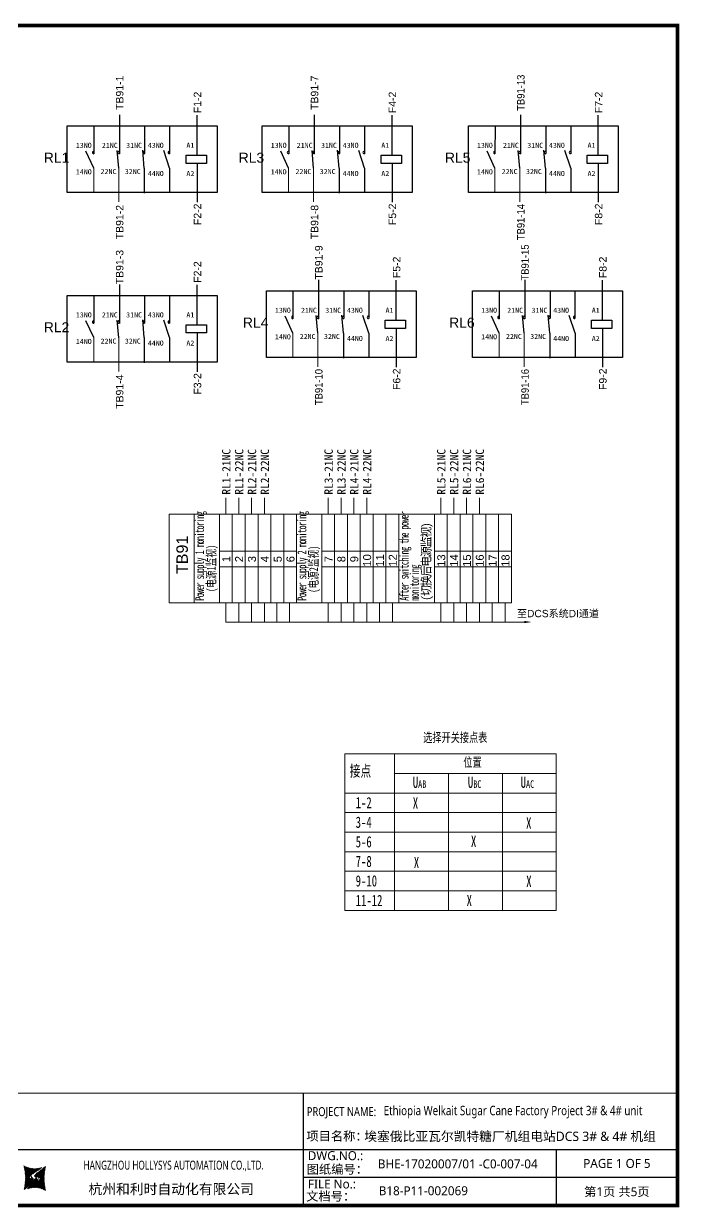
# Model space of a CAD drawing. Extents: x 81437 to 204847, y -54769 to -29444.
# Drawn here: x 98737 to 100488, y -41355 to -38194 of the extents above; entities that cross this region are included whole.
import ezdxf
from ezdxf.enums import TextEntityAlignment as Align
from ezdxf.lldxf.tags import DXFTag

# ---------------------------------------------------------------- set-up
doc = ezdxf.new("R2010")
doc.units = 0
doc.header["$LTSCALE"] = 100
doc.header["$MEASUREMENT"] = 0
for name, color, linetype in [('t', 1, 'Continuous'), ('标准图框及表格', 7, 'Continuous'), ('继电器', 7, 'Continuous')]:
    doc.layers.add(name, color=color, linetype=linetype)
doc.layers.add('细实线', color=7, linetype='Continuous', lineweight=20)
doc.styles.add('HZ', font='arial.ttf', dxfattribs={"width": 0.7})
doc.styles.get("Standard").update_dxf_attribs({"font": ''})
doc.styles.add('微软雅黑', font='')
doc.styles.get('Standard').set_extended_font_data('SimSun')
doc.styles.get('微软雅黑').set_extended_font_data('Microsoft YaHei')
tags = doc.linetypes.add('CENTER', pattern=[2, 1.25, -0.25, 0.25, -0.25]).pattern_tags.tags
tags[10:11] = [DXFTag(74, 4), DXFTag(75, 0), DXFTag(340, '0'), DXFTag(46, 1.0), DXFTag(50, 0.0), DXFTag(44, 0.0), DXFTag(45, 0.0)]
tags[8:9] = [DXFTag(74, 4), DXFTag(75, 0), DXFTag(340, '0'), DXFTag(46, 1.0), DXFTag(50, 0.0), DXFTag(44, 0.0), DXFTag(45, 0.0)]
tags[6:7] = [DXFTag(74, 4), DXFTag(75, 0), DXFTag(340, '0'), DXFTag(46, 1.0), DXFTag(50, 0.0), DXFTag(44, 0.0), DXFTag(45, 0.0)]
tags[4:5] = [DXFTag(74, 4), DXFTag(75, 0), DXFTag(340, '0'), DXFTag(46, 1.0), DXFTag(50, 0.0), DXFTag(44, 0.0), DXFTag(45, 0.0)]
tags = doc.linetypes.add('WASTE', pattern=[0.375, 0.25, -0.125]).pattern_tags.tags
tags[6:7] = [DXFTag(74, 4), DXFTag(75, 0), DXFTag(340, '0'), DXFTag(46, 1.0), DXFTag(50, 0.0), DXFTag(44, 0.0), DXFTag(45, 0.0)]
tags[4:5] = [DXFTag(74, 4), DXFTag(75, 0), DXFTag(340, '0'), DXFTag(46, 1.0), DXFTag(50, 0.0), DXFTag(44, 0.0), DXFTag(45, 0.0)]
pattern_1 = [(45, (-6.162819773475348, -58.86246267448996), (-0.736262898216564, 0.7362628982165641), [])]

# ---------------------------------------------------------------- blocks, each defined once
blk = doc.blocks.new('图框')
at = {"layer": '标准图框及表格'}
h = blk.add_hatch(dxfattribs=at)
h.set_pattern_fill('ANSI31', color=5, scale=8.329863809039892, style=0)
h.set_pattern_definition(pattern_1)
edge = h.paths.add_edge_path()
edge.add_arc((2393.094436262916, -3057.016314091056), 55.18534773488954, 238.1092081981581, 291.6531626184834)
edge.add_line((2413.457117633552, -3108.307481089123), (2382.362679957259, -3129.105284474292))
edge.add_arc((2232.744557938924, -3137.191253253037), 135.3602868968974, 346.3915348661821, 374.2500326978034)
edge.add_line((2364.304773850054, -3169.039594784347), (2391.343418124445, -3146.7148906974))
edge.add_line((2385.17637942767, -3139.143911424919), (2389.981166822123, -3139.761302572286))
edge.add_spline(control_points=[(2391.307199095063, -3146.750097628447), (2392.196661605914, -3145.885543305817), (2393.808172678844, -3144.319160410171), (2393.706362376579, -3140.114756849009), (2391.263680388605, -3139.875266105763), (2389.959101290711, -3139.747359722689)], knot_values=[0, 0, 0, 0, 6.844331067525468, 12.40042740766005, 18.76924275352248, 18.76924275352248, 18.76924275352248, 18.76924275352248], weights=[1, 1, 1, 1, 1, 1], degree=3, periodic=0)
edge.add_spline(control_points=[(2382.352543285211, -3129.127895979397), (2381.626555155563, -3129.73152025812), (2380.315378592357, -3130.821700626719), (2379.381276507607, -3132.24510027398), (2378.964379386169, -3132.880374753903)], knot_values=[0, 0, 0, 0, 5.253673658024614, 9.488438564008057, 9.488438564008057, 9.488438564008057, 9.488438564008057], weights=[1, 1, 1, 1, 1], degree=3, periodic=0)
edge.add_spline(control_points=[(2380.109845815059, -3131.144179531064), (2379.558651433159, -3131.767985770505), (2378.469607692277, -3133.249177120419), (2378.75000888206, -3136.59141356358), (2381.696031569307, -3138.758015293683), (2384.022624161043, -3139.007997601494), (2385.15175362843, -3139.129317677358)], knot_values=[10.66597461496156, 10.66597461496156, 10.66597461496156, 10.66597461496156, 18.97770399508879, 28.89455822145742, 41.119553648298, 52.64692538081317, 52.64692538081317, 52.64692538081317, 52.64692538081317], weights=[1, 1, 1, 1, 1, 1, 1], degree=3, periodic=0)
h = blk.add_hatch(dxfattribs=at)
h.set_pattern_fill('ANSI31', color=3, scale=8.329863809039892, style=0)
h.set_pattern_definition(pattern_1)
edge = h.paths.add_edge_path()
edge.add_line((2396.306912351669, -3134.638821765021), (2401.543221691929, -3135.303048767099))
edge.add_spline(control_points=[(2394.881673431148, -3127.632408877759), (2393.992210920092, -3128.496963200258), (2392.380699847337, -3130.063346096064), (2392.482510149457, -3134.26774965708), (2394.925192137576, -3134.507240400384), (2396.229771235499, -3134.635146783385)], knot_values=[0, 0, 0, 0, 6.844331067526932, 12.40042740766158, 18.76924275352342, 18.76924275352342, 18.76924275352342, 18.76924275352342], weights=[1, 1, 1, 1, 1, 1], degree=3, periodic=0)
edge.add_line((2421.884098676157, -3105.342911721815), (2394.845454401773, -3127.667615808762))
edge.add_spline(control_points=[(2406.462349776273, -3142.781070641064), (2406.85282482484, -3142.285248106444), (2407.700959278394, -3140.915136680455), (2407.438863643569, -3137.791092942495), (2404.4928409567, -3135.624491212552), (2402.166248364556, -3135.374508904741), (2401.037118897577, -3135.253188828716)], knot_values=[12.65408913243743, 12.65408913243743, 12.65408913243743, 12.65408913243743, 18.97770399508879, 28.89455822145742, 41.119553648298, 52.64692538081317, 52.64692538081317, 52.64692538081317, 52.64692538081317], weights=[1, 1, 1, 1, 1, 1, 1], degree=3, periodic=0)
edge.add_line((2405.463463917236, -3143.838156073773), (2406.618423075823, -3142.594514654259))
edge.add_line((2403.858524028219, -3145.261600863971), (2405.463463917236, -3143.838156073904))
edge.add_line((2372.73175489228, -3166.075025417009), (2403.826192568573, -3145.277222031841))
edge.add_arc((2393.094436262916, -3217.366192415033), 55.18534773488965, 58.10920819815809, 111.6531626184834)
edge.add_arc((2553.444314586908, -3137.191253253037), 135.360286896897, 166.3915348661823, 194.2500326978024)
at = {"color": 7}
for p, q in [((3109.47921527367, -2910.443887418679), (3109.47921527367, -3210.443887418679)), ((2209.47921527367, -3060.443887418679), (3109.47921527367, -3060.443887418679)), ((3109.47921527367, -3060.443887418679), (4109.47921527367, -3060.443887418679)), ((3785.62275226965, -3060.443887418679), (3785.62275226965, -3210.443887418679)), ((4109.47921527367, -3135.443887418679), (3109.47921527367, -3135.443887418679))]:
    blk.add_line(p, q, dxfattribs=at)
at = {"color": 7, "const_width": 3}
blk.add_lwpolyline([(4109.47921527367, -2910.443887418679), (-6.162819773475348, -2910.443887418679)], dxfattribs=at)
at = {"layer": 't', "color": 7, "const_width": 9.61519705431492}
blk.add_lwpolyline([(4109.47921527367, -3210.443887418679), (4109.47921527367, -58.86246267448996), (-6.162819773475348, -58.86246267448996), (-6.162819773475348, -3210.443887418679)], close=True, dxfattribs=at)
at = {"color": 7, "linetype": 'CENTER', "style": '微软雅黑'}
for s, height, p in [('项目名称：', 24, (3118.237888517288, -3036.94681899895)), ('图纸编号：', 24, (3119.058468482224, -3125.527001057468)), ('杭州和利时自动化有限公司', 27, (2536.38633266712, -3179.976961063531)), ('文档号：', 24, (3117.869572934458, -3197.591179766443))]:
    blk.add_text(s, height=height, dxfattribs=at).set_placement(p)
at = {"color": 7, "style": '微软雅黑', "flags": 8}
for tag, p, height in [('DWG.NAME:', (1375.473639447489, -2969.2419877869), 25), ('DWG.NO.:', (3122.023352488108, -3089.264933317976), 24), ('图纸编号', (3309.199899152482, -3111.267140832559), 24), ('FILENO.:', (3122.509725826509, -3164.966587124836), 24), ('文档号', (3311.563545755656, -3182.994948628203), 24)]:
    blk.add_attdef(tag, p, '', height=height, dxfattribs=at)
at = {"color": 7, "style": '微软雅黑', "width": 0.8, "flags": 8}
for tag, p, height in [('PROJECTNAME:', (3119.317365890063, -2971.670387076527), 24), ('PROJECT_NAME', (3324.743137664682, -2969.191656158461), 25)]:
    blk.add_attdef(tag, p, '', height=height, dxfattribs=at)
at = {"color": 7, "style": '微软雅黑', "flags": 8}
for tag, height, width, p in [('RENLIU', 24, 0.7, (692.0254873090671, -3009.243060483925)), ('SHUFENWANG', 24, 0.7, (879.6254712981536, -3009.243060483925)), ('FANGHOU', 24, 0.7, (1063.567935676903, -3009.243060483925)), ('DANDANLI', 24, 0.7, (1243.852880445316, -3009.243060483925)), ('#10STATIONONTROLCABINETCOVER', 30, 0.6, (1771.737284051596, -3076.044837234568)), ('HANGZHOUHOLLYSYSAUTOMATIONCO.,LTD.', 24, 0.7, (2763.919484516009, -3104.577265918681))]:
    blk.add_attdef(tag, text='', height=height, dxfattribs=dict(at, width=width)).set_placement(p, align=Align.MIDDLE)
for tag, p in [('图纸名称:', (1371.649552043295, -3024.785799731683)), ('项目名称', (3272.897224152879, -3045.626842364768))]:
    blk.add_attdef(tag, text='', height=25, dxfattribs=at).set_placement(p, align=Align.BOTTOM_LEFT)
at = {"color": 7, "flags": 8}
blk.add_attdef('A', text='', height=23, dxfattribs=at).set_placement((53.73638948711596, -3033.744016823508), align=Align.MIDDLE)
at = {"color": 7, "style": '微软雅黑', "flags": 8}
for tag, height, p in [('设计时间', 23, (207.7030023673433, -3033.744016823508)), ('刘仁', 23, (692.0254873090671, -3061.050838701933)), ('王姝芬', 23, (879.6254712981536, -3061.050838701933)), ('侯方', 23, (1063.567935676903, -3061.050838701933)), ('李丹丹', 23, (1243.852880445316, -3061.050838701933)), ('PAGEXOFX', 24, (3947.55098377166, -3097.943887418679)), ('REV.', 24, (53.21983990701119, -3121.911417548025)), ('DATE', 24, (202.7449719716897, -3121.911417548025)), ('DESCRIPTION', 24, (445.5564698352027, -3121.911417548025)), ('PREPARED', 24, (692.0254873090671, -3121.911417548025)), ('CHECKED', 24, (879.625471298139, -3121.911417548025)), ('SIGNED', 24, (1063.567935676889, -3121.911417548025)), ('APPROVED', 24, (1243.852880445316, -3121.911417548025)), ('图纸名称', 30, (1771.737284051596, -3153.557526718527)), ('第几页共几页', 24, (3947.55098377166, -3172.943887418679))]:
    blk.add_attdef(tag, text='', height=height, dxfattribs=at).set_placement(p, align=Align.MIDDLE)
at = {"layer": '标准图框及表格', "color": 5, "style": 'HZ'}
for s, p in [('pgqh', (2367.722055843864, -3118.539690870716)), ('hollilas', (2367.889081852576, -3144.830947292762))]:
    blk.add_text(s, height=5.205656721233694, dxfattribs=at).set_placement(p)
at = {"layer": '标准图框及表格', "color": 3, "style": 'HZ'}
for s, height, p in [('auto', 8.676094535389492, (2394.744307490306, -3133.062499086471)), ('hollysys', 4.338047267694746, (2396.375285240625, -3158.593924068552))]:
    blk.add_text(s, height=height, dxfattribs=at).set_placement(p)

msp = doc.modelspace()

# ---------------------------------------------------------------- linework, layer by layer
for p, q in [((98992.62824047414, -38436.89572446754), (98992.62824047414, -38540.96340455569)), ((99200.4813199677, -38544.6511203897), (99200.4813199677, -38437.67361781925)), ((99513.07097687207, -38436.89572446754), (99513.07097687207, -38540.96340455569)), ((99720.92405636563, -38544.6511203897), (99720.92405636563, -38437.67361781925)), ((100063.8596818202, -38436.89572446754), (100063.8596818202, -38540.96340455569)), ((100271.7127613138, -38544.6511203897), (100271.7127613138, -38437.67361781927)), ((98924.62707754002, -38466.69273051535), (98924.52943318068, -38540.85045240438)), ((99060.22824047411, -38466.69273051535), (99060.22824047411, -38540.66817619675)), ((99126.78458157643, -38466.69273051535), (99126.78458157643, -38540.79770662093)), ((99445.06981393798, -38466.69273051535), (99444.97216957864, -38540.85045240438)), ((99580.67097687208, -38466.69273051535), (99580.67097687208, -38540.66817619675)), ((99647.22731797436, -38466.69273051535), (99647.22731797436, -38540.79770662093)), ((99995.85851888607, -38466.69273051537), (99995.76087452674, -38540.85045240438)), ((100131.4596818202, -38466.69273051537), (100131.4596818202, -38540.66817619675)), ((100198.0160229225, -38466.69273051537), (100198.0160229225, -38540.79770662094)), ((98924.16200646652, -38579.18169786275), (98903.55367077467, -38534.28496653406)), ((98990.87191281938, -38579.2344436462), (98986.87867523554, -38532.53768099265)), ((99059.36200646653, -38579.18169786275), (99054.969961602, -38531.42559693419)), ((99126.96200646654, -38579.18169786275), (99111.47093335363, -38532.49357016991)), ((99444.60474286448, -38579.18169786275), (99423.99640717263, -38534.28496653406)), ((99511.31464921734, -38579.2344436462), (99507.3214116335, -38532.53768099265)), ((99579.8047428645, -38579.18169786275), (99575.41269799996, -38531.42559693419)), ((99647.40474286447, -38579.18169786275), (99631.9136697516, -38532.49357016991)), ((99995.39344781257, -38579.18169786276), (99974.78511212072, -38534.28496653406)), ((100062.1033541654, -38579.2344436462), (100058.1101165816, -38532.53768099265)), ((100130.5934478126, -38579.18169786276), (100126.201402948, -38531.42559693419)), ((100198.1934478126, -38579.18169786276), (100182.7023746997, -38532.49357016991)), ((99059.36200646653, -38579.18169786275), (99059.36200646653, -38646.16054262673)), ((99126.96200646654, -38579.18169786275), (99126.96200646654, -38644.51322705651)), ((99200.4813199677, -38566.73148005953), (99200.4813199677, -38670.0888014581)), ((99579.8047428645, -38579.18169786275), (99579.8047428645, -38646.16054262673)), ((99647.40474286447, -38579.18169786275), (99647.40474286447, -38644.51322705651)), ((99720.92405636563, -38566.73148005953), (99720.92405636563, -38670.0888014581)), ((100130.5934478126, -38579.18169786276), (100130.5934478126, -38646.16054262673)), ((100198.1934478126, -38579.18169786276), (100198.1934478126, -38644.51322705652)), ((100271.7127613138, -38566.73148005955), (100271.7127613138, -38670.0888014581)), ((99524.38135522841, -38877.44323075119), (99524.38135522841, -38981.51091083932)), ((99732.23443472198, -38985.19862667333), (99732.23443472198, -38878.2211241029)), ((100075.1700601765, -38877.44323075119), (100075.1700601765, -38981.51091083932)), ((100283.0231396701, -38985.19862667333), (100283.0231396701, -38878.2211241029)), ((98992.62824047414, -38889.79021584732), (98992.62824047414, -38993.85789593545)), ((99200.4813199677, -38997.54561176946), (99200.4813199677, -38890.56810919903)), ((99456.38019229435, -38907.240236799), (99456.28254793498, -38981.39795868802)), ((99591.98135522845, -38907.240236799), (99591.98135522845, -38981.21568248038)), ((99658.53769633074, -38907.240236799), (99658.53769633074, -38981.34521290458)), ((100007.1688972424, -38907.240236799), (100007.0712528831, -38981.39795868802)), ((100142.7700601765, -38907.240236799), (100142.7700601765, -38981.21568248038)), ((100209.3264012788, -38907.240236799), (100209.3264012788, -38981.34521290458)), ((98924.62707754002, -38919.58722189513), (98924.52943318068, -38993.74494378414)), ((99060.22824047411, -38919.58722189513), (99060.22824047411, -38993.56266757651)), ((99126.78458157643, -38919.58722189513), (99126.78458157643, -38993.6921980007)), ((99455.91512122085, -39019.7292041464), (99435.306785529, -38974.8324728177)), ((99522.62502757368, -39019.78194992983), (99518.63178998987, -38973.08518727629)), ((99591.11512122084, -39019.7292041464), (99586.72307635633, -38971.97310321782)), ((99658.71512122084, -39019.7292041464), (99643.22404810796, -38973.04107645355)), ((100006.7038261689, -39019.7292041464), (99986.09549047709, -38974.8324728177)), ((100073.4137325218, -39019.78194992983), (100069.420494938, -38973.0851872763)), ((100141.903826169, -39019.7292041464), (100137.5117813044, -38971.97310321782)), ((100209.5038261689, -39019.7292041464), (100194.0127530561, -38973.04107645355)), ((98924.16200646652, -39032.07618924252), (98903.55367077467, -38987.17945791382)), ((98990.87191281938, -39032.12893502596), (98986.87867523554, -38985.43217237241)), ((99059.36200646653, -39032.07618924252), (99054.969961602, -38984.32008831395)), ((99126.96200646654, -39032.07618924252), (99111.47093335363, -38985.38806154967)), ((99732.23443472198, -39007.27898634318), (99732.23443472198, -39110.63630774175)), ((100283.0231396701, -39007.27898634318), (100283.0231396701, -39110.63630774175)), ((99059.36200646653, -39032.07618924252), (99059.36200646653, -39099.05503400649)), ((99126.96200646654, -39032.07618924252), (99126.96200646654, -39097.40771843628)), ((99200.4813199677, -39019.62597143931), (99200.4813199677, -39122.98329283787)), ((99591.11512122084, -39019.7292041464), (99591.11512122084, -39086.70804891037)), ((99658.71512122084, -39019.7292041464), (99658.71512122084, -39085.06073334016)), ((100141.903826169, -39019.7292041464), (100141.903826169, -39086.70804891037)), ((100209.5038261689, -39019.7292041464), (100209.5038261689, -39085.06073334016))]:
    msp.add_line(p, q)
at = {"color": 4, "linetype": 'WASTE'}
for points in [[(98853.44982712668, -38466.69273051535), (99253.93017830576, -38466.69273051535), (99253.93017830576, -38644.51322705651), (98853.44982712668, -38644.51322705651)], [(99373.89256352461, -38466.69273051535), (99774.37291470372, -38466.69273051535), (99774.37291470372, -38644.51322705651), (99373.89256352461, -38644.51322705651)], [(99924.68126847273, -38466.69273051537), (100325.1616196518, -38466.69273051537), (100325.1616196518, -38644.51322705652), (99924.68126847273, -38644.51322705652)], [(99385.20294188095, -38907.240236799), (99785.68329306006, -38907.240236799), (99785.68329306006, -39085.06073334016), (99385.20294188095, -39085.06073334016)], [(99935.99164682908, -38907.240236799), (100336.4719980082, -38907.240236799), (100336.4719980082, -39085.06073334016), (99935.99164682908, -39085.06073334016)], [(98853.44982712668, -38919.58722189513), (99253.93017830576, -38919.58722189513), (99253.93017830576, -39097.40771843628), (98853.44982712668, -39097.40771843628)]]:
    msp.add_lwpolyline(points, close=True, dxfattribs=at)
for points in [[(99170.96539917904, -38544.6511203897), (99225.43028636467, -38544.6511203897), (99225.43028636467, -38566.73148005953), (99170.96539917904, -38566.73148005953)], [(99691.40813557697, -38544.6511203897), (99745.87302276261, -38544.6511203897), (99745.87302276261, -38566.73148005953), (99691.40813557697, -38566.73148005953)], [(100242.1968405251, -38544.6511203897), (100296.6617277107, -38544.6511203897), (100296.6617277107, -38566.73148005955), (100242.1968405251, -38566.73148005955)], [(99170.96539917904, -38997.54561176946), (99225.43028636467, -38997.54561176946), (99225.43028636467, -39019.62597143931), (99170.96539917904, -39019.62597143931)], [(99702.71851393335, -38985.19862667333), (99757.18340111895, -38985.19862667333), (99757.18340111895, -39007.27898634318), (99702.71851393335, -39007.27898634318)], [(100253.5072188814, -38985.19862667333), (100307.9721060671, -38985.19862667333), (100307.9721060671, -39007.27898634318), (100253.5072188814, -39007.27898634318)]]:
    msp.add_lwpolyline(points, close=True)
for centre, radius, start, end in [((98924.02906031285, -38537.57577406272), 3.312686409576717, 81.31236673498778, 278.6876332650122), ((98991.93088348243, -38537.57577406272), 3.312686409576717, 81.31236673498778, 278.6876332650122), ((98991.94913554144, -38537.52302827928), 3.312686409576717, 81.31236673498778, 278.6876332650122), ((99059.57503469863, -38537.52302827928), 3.312686409579571, 81.31236673419629, 278.6876332658037), ((99126.13137580092, -38537.52302827928), 3.312686409579571, 81.31236673419629, 278.6876332658037), ((99444.47179671079, -38537.57577406272), 3.312686409576717, 81.31236673419629, 278.6876332658037), ((99512.3736198804, -38537.57577406272), 3.312686409576717, 81.31236673498778, 278.6876332650122), ((99512.3918719394, -38537.52302827928), 3.312686409576717, 81.31236673498778, 278.6876332650122), ((99580.0177710966, -38537.52302827928), 3.312686409579571, 81.31236673498778, 278.6876332650122), ((99646.57411219888, -38537.52302827928), 3.312686409579571, 81.31236673419629, 278.6876332658037), ((99995.26050165891, -38537.57577406273), 3.312686409576717, 81.31236673498778, 278.6876332650122), ((100063.1623248285, -38537.57577406273), 3.312686409576717, 81.31236673498778, 278.6876332650122), ((100063.1805768875, -38537.52302827928), 3.312686409576717, 81.31236673498778, 278.6876332650122), ((100130.8064760447, -38537.52302827928), 3.312686409579571, 81.31236673419629, 278.6876332658037), ((100197.362817147, -38537.52302827928), 3.312686409579571, 81.31236673419629, 278.6876332658037), ((99455.78217506716, -38978.12328034636), 3.312686409576717, 81.31236673498778, 278.6876332650122), ((99523.68399823677, -38978.12328034636), 3.312686409576717, 81.31236673498778, 278.6876332650122), ((99523.70225029574, -38978.07053456291), 3.312686409576717, 81.31236673498778, 278.6876332650122), ((99591.32814945294, -38978.07053456291), 3.312686409579571, 81.31236673498778, 278.6876332650122), ((99657.88449055525, -38978.07053456291), 3.312686409579571, 81.31236673498778, 278.6876332650122), ((100006.5708800152, -38978.12328034636), 3.312686409576717, 81.31236673419629, 278.6876332658037), ((100074.4727031849, -38978.12328034636), 3.312686409576717, 81.31236673498778, 278.6876332650122), ((100074.4909552439, -38978.07053456291), 3.312686409576717, 81.31236673498778, 278.6876332650122), ((100142.1168544011, -38978.07053456291), 3.312686409579571, 81.31236673498778, 278.6876332650122), ((100208.6731955033, -38978.07053456291), 3.312686409579571, 81.31236673419629, 278.6876332658037), ((98924.02906031285, -38990.47026544249), 3.312686409576717, 81.31236673498778, 278.6876332650122), ((98991.93088348243, -38990.47026544249), 3.312686409576717, 81.31236673498778, 278.6876332650122), ((98991.94913554144, -38990.41751965904), 3.312686409576717, 81.31236673498778, 278.6876332650122), ((99059.57503469863, -38990.41751965904), 3.312686409579571, 81.31236673419629, 278.6876332658037), ((99126.13137580092, -38990.41751965904), 3.312686409579571, 81.31236673419629, 278.6876332658037)]:
    msp.add_arc(centre, radius, start, end)
at = {"layer": '细实线'}
for p, q in [((98924.16200646652, -38579.18169786275), (98924.16200646652, -38644.51322705651)), ((98990.87191281938, -38579.2344436462), (98990.87191281938, -38669.16422076229)), ((99444.60474286448, -38579.18169786275), (99444.60474286448, -38644.51322705651)), ((99511.31464921734, -38579.2344436462), (99511.31464921734, -38669.16422076229)), ((99995.39344781257, -38579.18169786276), (99995.39344781257, -38644.51322705652)), ((100062.1033541654, -38579.2344436462), (100062.1033541654, -38669.16422076229)), ((98924.16200646652, -39032.07618924252), (98924.16200646652, -39097.40771843628)), ((98990.87191281938, -39032.12893502596), (98990.87191281938, -39122.05871214205)), ((99455.91512122085, -39019.7292041464), (99455.91512122085, -39085.06073334016)), ((99522.62502757368, -39019.78194992983), (99522.62502757368, -39109.71172704593)), ((100006.7038261689, -39019.7292041464), (100006.7038261689, -39085.06073334016)), ((100073.4137325218, -39019.78194992983), (100073.4137325218, -39109.71172704593)), ((99277.18165395336, -39503.2687563217), (99277.18165395336, -39459.62984930824)), ((99311.48405650456, -39503.2687563217), (99311.48405650456, -39459.62984930824)), ((99345.78645905576, -39503.2687563217), (99345.78645905576, -39459.62984930824)), ((99380.08886160699, -39503.2687563217), (99380.08886160699, -39459.62984930824)), ((99550.29649831928, -39503.2687563217), (99550.29649831928, -39459.62984930824)), ((99584.59890087051, -39503.2687563217), (99584.59890087051, -39459.62984930824)), ((99618.93034434735, -39503.2687563217), (99618.93034434735, -39459.62984930824)), ((99653.23274689857, -39503.2687563217), (99653.23274689857, -39459.62984930824)), ((99851.26374558188, -39503.2687563217), (99851.26374558188, -39459.62984930824)), ((99885.5661481331, -39503.2687563217), (99885.5661481331, -39459.62984930824)), ((99919.89759160994, -39503.2687563217), (99919.89759160994, -39459.62984930824)), ((99954.19999416117, -39503.2687563217), (99954.19999416117, -39459.62984930824)), ((99277.18165395336, -39740.02293631752), (99277.18165395336, -39791.56728442672)), ((99311.48405650456, -39740.02293631752), (99311.48405650456, -39791.56728442672)), ((99345.78645905576, -39740.02293631752), (99345.78645905576, -39791.56728442672)), ((99380.08886160699, -39740.02293631752), (99380.08886160699, -39791.56728442672)), ((99413.08688811443, -39740.02293631752), (99413.08688811443, -39791.56728442672)), ((99447.38929066565, -39740.02293631752), (99447.38929066565, -39791.56728442672)), ((99550.29649831928, -39739.84402924981), (99550.29649831928, -39791.38837735902)), ((99584.59890087051, -39739.84402924981), (99584.59890087051, -39791.38837735902)), ((99618.93034434735, -39739.84402924981), (99618.93034434735, -39791.38837735902)), ((99653.23274689857, -39739.84402924981), (99653.23274689857, -39791.38837735902)), ((99687.56419037541, -39739.84402924981), (99687.56419037541, -39791.38837735902)), ((99721.86659292664, -39739.84402924981), (99721.86659292664, -39791.38837735902)), ((99851.26374558188, -39739.84402924981), (99851.26374558188, -39791.38837735902)), ((99885.5661481331, -39739.84402924981), (99885.5661481331, -39791.38837735902)), ((99919.89759160994, -39739.84402924981), (99919.89759160994, -39791.38837735902)), ((99954.19999416117, -39739.84402924981), (99954.19999416117, -39791.38837735902)), ((99988.53143763801, -39739.84402924981), (99988.53143763801, -39791.38837735902)), ((100022.8338401892, -39739.84402924981), (100022.8338401892, -39791.38837735902)), ((99277.18165395336, -39791.56728442672), (100074.1508168075, -39791.56728442672))]:
    msp.add_line(p, q, dxfattribs=at)
at = {"layer": '细实线', "color": 7}
for p, q in [((99260.05949360342, -39602.28527860163), (99294.36189615462, -39602.28527860163)), ((99294.36189615462, -39602.28527860163), (99328.66429870581, -39602.28527860163)), ((99328.66429870584, -39602.28527860163), (99362.96670125704, -39602.28527860163)), ((99362.96670125704, -39602.28527860163), (99397.26910380824, -39602.28527860163)), ((99397.26910380827, -39602.28527860163), (99431.57150635947, -39602.28527860163)), ((99431.57150635947, -39602.28527860163), (99465.87390891067, -39602.28527860163)), ((99533.17433796937, -39602.28527860163), (99567.47674052056, -39602.28527860163)), ((99567.47674052056, -39602.28527860163), (99601.77914307176, -39602.28527860163)), ((99601.80818399743, -39602.28527860163), (99636.11058654863, -39602.28527860163)), ((99636.11058654863, -39602.28527860163), (99670.41298909983, -39602.28527860163)), ((99670.4420300255, -39602.28527860163), (99704.7444325767, -39602.28527860163)), ((99704.7444325767, -39602.28527860163), (99739.0468351279, -39602.28527860163)), ((99834.14158523196, -39602.28527860163), (99868.44398778316, -39602.28527860163)), ((99868.44398778316, -39602.28527860163), (99902.74639033436, -39602.28527860163)), ((99902.74639033436, -39602.28527860163), (99937.04879288556, -39602.28527860163)), ((99937.04879288556, -39602.28527860163), (99971.35119543676, -39602.28527860163)), ((99971.35119543676, -39602.28527860163), (100005.653597988, -39602.28527860163)), ((100005.653597988, -39602.28527860163), (100039.9560005392, -39602.28527860163)), ((99260.03045267775, -39644.23613992304), (99294.36189615462, -39644.14668638918)), ((99294.33285522895, -39644.23613992304), (99328.66429870581, -39644.14668638918)), ((99328.63525778017, -39644.23613992304), (99362.96670125704, -39644.14668638918)), ((99362.93766033137, -39644.23613992304), (99397.26910380824, -39644.14668638918)), ((99397.2400628826, -39644.23613992304), (99431.57150635947, -39644.14668638918)), ((99431.5424654338, -39644.23613992304), (99465.87390891067, -39644.14668638918)), ((99533.1452970437, -39644.23613992304), (99567.47674052056, -39644.14668638918)), ((99567.4476995949, -39644.23613992304), (99601.77914307176, -39644.14668638918)), ((99601.77914307176, -39644.23613992304), (99636.11058654863, -39644.14668638918)), ((99636.08154562296, -39644.23613992304), (99670.41298909983, -39644.14668638918)), ((99670.41298909983, -39644.23613992304), (99704.7444325767, -39644.14668638918)), ((99704.71539165103, -39644.23613992304), (99739.0468351279, -39644.14668638918)), ((99834.11254430629, -39644.23613992304), (99868.44398778316, -39644.14668638918)), ((99868.41494685749, -39644.23613992304), (99902.74639033436, -39644.14668638918)), ((99902.71734940869, -39644.23613992304), (99937.04879288556, -39644.14668638918)), ((99937.01975195989, -39644.23613992304), (99971.35119543676, -39644.14668638918)), ((99971.32215451109, -39644.23613992304), (100005.653597988, -39644.14668638918)), ((100005.6245570623, -39644.23613992304), (100039.9560005392, -39644.14668638918))]:
    msp.add_line(p, q, dxfattribs=at)
at = {"layer": '细实线', "color": 0}
for p, q in [((99594.5851639137, -40143.98805843723), (100159.623425388, -40143.98805843723)), ((99594.5851639137, -40143.98805843723), (99594.5851639137, -40561.61929819852)), ((99727.29715172376, -40143.98805843723), (99727.29715172376, -40561.61929819852)), ((100159.623425388, -40143.98805843723), (100159.623425388, -40561.61929819852)), ((99727.29715172376, -40196.19196340739), (100159.623425388, -40196.19196340739)), ((99727.29715172376, -40196.19196340739), (100159.623425388, -40196.19196340739)), ((99871.40590961184, -40196.19196340739), (99871.40590961184, -40561.61929819852)), ((100015.5146674999, -40196.19196340739), (100015.5146674999, -40561.61929819852)), ((99594.5851639137, -40248.39586837756), (100159.623425388, -40248.39586837756)), ((99594.5851639137, -40300.59977334771), (100159.623425388, -40300.59977334771)), ((99594.5851639137, -40352.80367831787), (100159.623425388, -40352.80367831787)), ((99594.5851639137, -40405.00758328804), (100159.623425388, -40405.00758328804)), ((99594.5851639137, -40457.2114882582), (100159.623425388, -40457.2114882582)), ((99594.5851639137, -40509.41539322835), (100159.623425388, -40509.41539322835)), ((99594.5851639137, -40561.61929819852), (100159.623425388, -40561.61929819852)), ((99871.40590961184, -40561.61929819852), (99924.17813081027, -40561.61929819852))]:
    msp.add_line(p, q, dxfattribs=at)
at = {"layer": '细实线', "color": 7}
for points in [[(99125.55771357944, -39740.29833872651), (99125.55771357944, -39503.2687563217), (99192.73002361908, -39503.2687563217), (99192.73002361908, -39740.29833872651)], [(99192.73002361908, -39503.2687563217), (99260.00141175208, -39503.2687563217), (99260.00141175208, -39740.20184338522), (99192.73002361908, -39740.20184338522)], [(99260.03045267775, -39503.2687563217), (99294.33285522895, -39503.2687563217), (99294.33285522895, -39740.02293631752), (99260.03045267775, -39740.02293631752)], [(99294.33285522895, -39503.2687563217), (99328.63525778017, -39503.2687563217), (99328.63525778017, -39740.02293631752), (99294.33285522895, -39740.02293631752)], [(99328.63525778017, -39503.2687563217), (99362.93766033137, -39503.2687563217), (99362.93766033137, -39740.02293631752), (99328.63525778017, -39740.02293631752)], [(99362.93766033137, -39503.2687563217), (99397.2400628826, -39503.2687563217), (99397.2400628826, -39740.02293631752), (99362.93766033137, -39740.02293631752)], [(99397.2400628826, -39503.2687563217), (99431.5424654338, -39503.2687563217), (99431.5424654338, -39740.02293631752), (99397.2400628826, -39740.02293631752)], [(99431.5424654338, -39503.2687563217), (99465.84486798503, -39503.2687563217), (99465.84486798503, -39740.02293631752), (99431.5424654338, -39740.02293631752)], [(99465.84486798503, -39503.2687563217), (99533.11625611802, -39503.2687563217), (99533.11625611802, -39740.20184338522), (99465.84486798503, -39740.20184338522)], [(99533.1452970437, -39503.2687563217), (99567.4476995949, -39503.2687563217), (99567.4476995949, -39740.02293631752), (99533.1452970437, -39740.02293631752)], [(99567.4476995949, -39503.2687563217), (99601.75010214609, -39503.2687563217), (99601.75010214609, -39740.02293631752), (99567.4476995949, -39740.02293631752)], [(99601.77914307176, -39503.2687563217), (99636.08154562296, -39503.2687563217), (99636.08154562296, -39740.02293631752), (99601.77914307176, -39740.02293631752)], [(99636.08154562296, -39503.2687563217), (99670.38394817416, -39503.2687563217), (99670.38394817416, -39740.02293631752), (99636.08154562296, -39740.02293631752)], [(99670.41298909983, -39503.2687563217), (99704.71539165103, -39503.2687563217), (99704.71539165103, -39740.02293631752), (99670.41298909983, -39740.02293631752)], [(99704.71539165103, -39503.2687563217), (99739.01779420223, -39503.2687563217), (99739.01779420223, -39740.02293631752), (99704.71539165103, -39740.02293631752)], [(99739.01779420223, -39503.2687563217), (99834.08350338062, -39503.2687563217), (99834.08350338062, -39740.20184338522), (99739.01779420223, -39740.20184338522)], [(99834.11254430629, -39503.2687563217), (99868.41494685749, -39503.2687563217), (99868.41494685749, -39740.02293631752), (99834.11254430629, -39740.02293631752)], [(99868.41494685749, -39503.2687563217), (99902.71734940869, -39503.2687563217), (99902.71734940869, -39740.02293631752), (99868.41494685749, -39740.02293631752)], [(99902.71734940869, -39503.2687563217), (99937.01975195989, -39503.2687563217), (99937.01975195989, -39740.02293631752), (99902.71734940869, -39740.02293631752)], [(99937.01975195989, -39503.2687563217), (99971.32215451109, -39503.2687563217), (99971.32215451109, -39740.02293631752), (99937.01975195989, -39740.02293631752)], [(99971.32215451109, -39503.2687563217), (100005.6245570623, -39503.2687563217), (100005.6245570623, -39740.02293631752), (99971.32215451109, -39740.02293631752)], [(100005.6245570623, -39503.2687563217), (100039.9269596135, -39503.2687563217), (100039.9269596135, -39740.02293631752), (100005.6245570623, -39740.02293631752)]]:
    msp.add_lwpolyline(points, close=True, dxfattribs=at)
at = {"layer": '细实线'}
msp.add_lwpolyline([(100074.1508168075, -39791.56728442672, 6, 0, 0), (100093.8827612549, -39791.56728442671, 0, 0, 0)], format="xyseb", dxfattribs=at)

# ---------------------------------------------------------------- block references
at = {"color": 1}
ref = msp.add_blockref('图框', (96373.79431144265, -38139.47460207324), dxfattribs=at)
ref.add_attrib('PROJECTNAME:', 'PROJECT NAME:', (99493.11167733271, -41111.14498914977), dxfattribs={"color": 7, "height": 24, "style": '微软雅黑', "width": 0.8000000000000002})
ref.add_attrib('FILENO.:', 'FILE No.:', (99496.30403726915, -41304.44118919808), dxfattribs={"color": 7, "height": 24, "style": '微软雅黑'})
ref.add_attrib('DWG.NO.:', 'DWG.NO.:', (99495.81766393075, -41228.73953539121), dxfattribs={"color": 7, "height": 24, "style": '微软雅黑'})
ref.add_attrib('PAGEXOFX', 'PAGE 1 OF 5', dxfattribs={"color": 7, "height": 24, "style": '微软雅黑', "flags": 8}).set_placement((100321.3452952143, -41237.41848949192), align=Align.MIDDLE)
ref.add_attrib('PROJECT_NAME', 'Ethiopia Welkait Sugar Cane Factory Project 3# & 4# unit', (99698.53744910733, -41108.6662582317), dxfattribs={"color": 7, "height": 25, "style": '微软雅黑', "width": 0.8})
ref.add_attrib('项目名称', '埃塞俄比亚瓦尔凯特糖厂机组电站DCS 3# & 4# 机组', dxfattribs={"color": 7, "height": 25, "style": '微软雅黑'}).set_placement((99646.69153559553, -41185.10144443801), align=Align.BOTTOM_LEFT)
ref.add_attrib('HANGZHOUHOLLYSYSAUTOMATIONCO.,LTD.', 'HANGZHOU HOLLYSYS AUTOMATION CO.,LTD.', dxfattribs={"color": 7, "height": 24, "style": '微软雅黑', "width": 0.6999999999999998}).set_placement((99137.71379595865, -41244.05186799193), align=Align.MIDDLE)
ref.add_attrib('文档号', 'B18-P11-002069', (99685.35785719831, -41322.46955070145), dxfattribs={"color": 7, "height": 24, "style": '微软雅黑', "flags": 8})
ref.add_attrib('图纸编号', 'BHE-17020007/01 -C0-007-04', (99682.99421059512, -41250.7417429058), dxfattribs={"color": 7, "height": 24, "style": '微软雅黑', "flags": 8})
ref.add_attrib('第几页共几页', '第1页 共5页', dxfattribs={"color": 7, "height": 24, "style": '微软雅黑', "flags": 8}).set_placement((100321.3452952143, -41312.41848949192), align=Align.MIDDLE)

# ---------------------------------------------------------------- texts
at = {"linetype": 'WASTE', "char_height": 13.52, "attachment_point": 1}
for s, insert, width in [('13NO', (98876.51488427584, -38511.61477968071), 21.05947768404018), ('21NC', (98945.98967846802, -38511.61477968071), 19.18468349185002), ('31NC', (99010.79673658595, -38511.61477968071), 19.18468349185002), ('43NO', (99068.735406898, -38511.61477968071), 15.14790299615867), ('A1', (99171.7515475304, -38511.56203389727), 15.14790299615867), ('13NO', (99396.95762067377, -38511.61477968071), 21.05947768404018), ('21NC', (99466.43241486598, -38511.61477968071), 19.18468349185002), ('31NC', (99531.23947298391, -38511.61477968071), 19.18468349185002), ('43NO', (99589.17814329597, -38511.61477968071), 15.14790299615867), ('A1', (99692.19428392836, -38511.56203389727), 15.14790299615867), ('13NO', (99947.74632562189, -38511.61477968072), 21.05947768404018), ('21NC', (100017.2211198141, -38511.61477968072), 19.18468349185002), ('31NC', (100082.028177932, -38511.61477968072), 19.18468349185002), ('43NO', (100139.9668482441, -38511.61477968072), 15.14790299615867), ('A1', (100242.9829888765, -38511.56203389727), 15.14790299615867), ('14NO', (98876.51488427584, -38582.47049655634), 21.05947768404018), ('22NC', (98942.58990591149, -38581.6064024481), 22.58445604837777), ('32NC', (99007.39696402945, -38581.6064024481), 22.58445604837777), ('44NO', (99068.735406898, -38586.94100667941), 15.14790299615867), ('A2', (99171.7515475304, -38586.88826089595), 15.14790299615867), ('14NO', (99396.95762067377, -38582.47049655634), 21.05947768404018), ('22NC', (99463.03264230942, -38581.6064024481), 22.58445604837777), ('32NC', (99527.83970042739, -38581.6064024481), 22.58445604837777), ('44NO', (99589.17814329597, -38586.94100667941), 15.14790299615867), ('A2', (99692.19428392836, -38586.88826089595), 15.14790299615867), ('14NO', (99947.74632562189, -38582.47049655634), 21.05947768404018), ('22NC', (100013.8213472575, -38581.6064024481), 22.58445604837777), ('32NC', (100078.6284053755, -38581.6064024481), 22.58445604837777), ('44NO', (100139.9668482441, -38586.94100667941), 15.14790299615867), ('A2', (100242.9829888765, -38586.88826089597), 15.14790299615867), ('13NO', (98876.51488427584, -38964.50927106048), 21.05947768404018), ('21NC', (98945.98967846802, -38964.50927106048), 19.18468349185002), ('31NC', (99010.79673658595, -38964.50927106048), 19.18468349185002), ('43NO', (99068.735406898, -38964.50927106048), 15.14790299615867), ('A1', (99171.7515475304, -38964.45652527703), 15.14790299615867), ('13NO', (99408.26799903011, -38952.16228596435), 21.05947768404018), ('21NC', (99477.74279322232, -38952.16228596435), 19.18468349185002), ('31NC', (99542.54985134029, -38952.16228596435), 19.18468349185002), ('43NO', (99600.48852165234, -38952.16228596435), 15.14790299615867), ('A1', (99703.50466228473, -38952.1095401809), 15.14790299615867), ('13NO', (99959.05670397823, -38952.16228596435), 21.05947768404018), ('21NC', (100028.5314981704, -38952.16228596435), 19.18468349185002), ('31NC', (100093.3385562884, -38952.16228596435), 19.18468349185002), ('43NO', (100151.2772266004, -38952.16228596435), 15.14790299615867), ('A1', (100254.2933672328, -38952.1095401809), 15.14790299615867), ('14NO', (98876.51488427584, -39035.3649879361), 21.05947768404018), ('22NC', (98942.58990591149, -39034.50089382786), 22.58445604837777), ('32NC', (99007.39696402945, -39034.50089382786), 22.58445604837777), ('44NO', (99068.735406898, -39039.83549805917), 15.14790299615867), ('A2', (99171.7515475304, -39039.78275227573), 15.14790299615867), ('14NO', (99408.26799903011, -39023.01800283998), 21.05947768404018), ('22NC', (99474.3430206658, -39022.15390873174), 22.58445604837777), ('32NC', (99539.15007878373, -39022.15390873174), 22.58445604837777), ('44NO', (99600.48852165234, -39027.48851296304), 15.14790299615867), ('A2', (99703.50466228473, -39027.4357671796), 15.14790299615867), ('14NO', (99959.05670397823, -39023.01800283998), 21.05947768404018), ('22NC', (100025.1317256139, -39022.15390873174), 22.58445604837777), ('32NC', (100089.9387837318, -39022.15390873174), 22.58445604837777), ('44NO', (100151.2772266004, -39027.48851296304), 15.14790299615867), ('A2', (100254.2933672328, -39027.4357671796), 15.14790299615867)]:
    msp.add_mtext(s, dxfattribs=dict(at, insert=insert, width=width))
at = {"layer": '细实线', "color": 7, "style": 'HZ'}
for s, height, p in [('RL1', 26.6, (98790.86540588322, -38564.7208663424)), ('RL3', 26.6, (99311.30814228118, -38564.7208663424)), ('RL5', 26.6, (99862.09684722927, -38564.7208663424)), ('RL2', 26.6, (98790.86540588322, -39017.61535772217)), ('RL4', 26.6, (99322.61852063755, -39005.26837262604)), ('RL6', 26.6, (99873.40722558564, -39005.26837262604)), ('至DCS系统DI通道', 19.6, (100054.6025009712, -39778.7184901515))]:
    msp.add_text(s, height=height, dxfattribs=at).set_placement(p)
for s, height, p in [('TB91', 30.576, (99175.56952030293, -39663.11180870632)), ('1', 21.38181818181818, (99288.91690996155, -39631.89042627867)), ('2', 21.38181818181818, (99323.21931251275, -39631.89042627867)), ('3', 21.38181818181818, (99357.52171506398, -39631.89042627867)), ('4', 21.38181818181818, (99391.82411761518, -39631.89042627867)), ('5', 21.38181818181818, (99426.1265201664, -39631.89042627867)), ('6', 21.38181818181818, (99460.4289227176, -39631.89042627867)), ('7', 21.38181818181818, (99562.0317543275, -39631.89042627867)), ('8', 21.38181818181818, (99596.3341568787, -39631.89042627867)), ('9', 21.38181818181818, (99630.66560035557, -39631.89042627867)), ('10', 21.38181818181818, (99664.96800290677, -39643.64353954481)), ('11', 21.38181818181818, (99699.29944638364, -39643.64353954481)), ('12', 21.38181818181818, (99733.60184893484, -39643.64353954481)), ('13', 21.38181818181818, (99863.03097308116, -39644.16079046535)), ('14', 21.38181818181818, (99897.33337563236, -39644.16079046535)), ('15', 21.38181818181818, (99931.63577818355, -39644.16079046535)), ('16', 21.38181818181818, (99965.93818073475, -39644.16079046535)), ('17', 21.38181818181818, (100000.240583286, -39644.16079046535)), ('18', 21.38181818181818, (100034.5429858371, -39644.16079046535))]:
    msp.add_text(s, height=height, rotation=90, dxfattribs=at).set_placement(p)
at = {"layer": '细实线', "color": 7, "char_height": 22.4, "width": 112.8368929680437, "attachment_point": 1, "rotation": 90}
for s, insert in [('{\\fsimsun|b0|i0|c134|p2;RL1-21NC}', (99267.0506147035, -39451.3433253086)), ('{\\fsimsun|b0|i0|c134|p2;RL1-22NC}', (99301.3530172547, -39451.3433253086)), ('{\\fsimsun|b0|i0|c134|p2;RL2-21NC}', (99335.65541980593, -39451.3433253086)), ('{\\fsimsun|b0|i0|c134|p2;RL2-22NC}', (99369.95782235716, -39451.3433253086)), ('{\\fsimsun|b0|i0|c134|p2;RL3-21NC}', (99540.16545906945, -39451.3433253086)), ('{\\fsimsun|b0|i0|c134|p2;RL3-22NC}', (99574.46786162068, -39451.3433253086)), ('{\\fsimsun|b0|i0|c134|p2;RL4-21NC}', (99608.79930509752, -39451.3433253086)), ('{\\fsimsun|b0|i0|c134|p2;RL4-22NC}', (99643.10170764875, -39451.3433253086)), ('{\\fsimsun|b0|i0|c134|p2;RL5-21NC}', (99841.13270633205, -39451.3433253086)), ('{\\fsimsun|b0|i0|c134|p2;RL5-22NC}', (99875.43510888328, -39451.3433253086)), ('{\\fsimsun|b0|i0|c134|p2;RL6-21NC}', (99909.76655236012, -39451.3433253086)), ('{\\fsimsun|b0|i0|c134|p2;RL6-22NC}', (99944.06895491134, -39451.3433253086))]:
    msp.add_mtext(s, dxfattribs=dict(at, insert=insert))
at = {"layer": '细实线', "color": 7, "char_height": 23.52, "attachment_point": 1, "rotation": 90, "line_spacing_factor": 0.700008, "style": 'HZ'}
for s, insert, width in [('{\\fsimsun|b0|i0|c134|p2;\\W0.7;\\T0.75;Power supply 1 monitoring}', (99195.20704710446, -39734.89424790347), 264.3367407239842), ('{\\fsimsun|b0|i0|c134|p2;\\W0.7;\\T0.75;Power supply 2 monitoring}', (99468.3218914704, -39734.89424790347), 264.3367407239842), ('{\\fsimsun|b0|i0|c134|p2;\\W0.7;\\T0.75;After switching the power monitoring}', (99741.4948176876, -39734.89424790347), 264.3367407239842), ('{\\fsimsun|b0|i0|c134|p2;\\W0.9;\\T0.9;(切换后电源监视)}', (99800.37489253379, -39734.72024200046), 277.3196143701955), ('{\\fsimsun|b0|i0|c134|p2;(电源1监视)}', (99226.29280090524, -39711.19979651771), 210.3938150108609), ('{\\fsimsun|b0|i0|c134|p2;(电源2监视)}', (99499.40764527119, -39713.37579928378), 197.6270455354591)]:
    msp.add_mtext(s, dxfattribs=dict(at, insert=insert, width=width))
at = {"layer": '细实线', "color": 7, "width": 334.3977358621725, "attachment_point": 1, "style": 'HZ'}
for s, insert, char_height in [('{\\f宋体|b0|i0|c134|p2;选择开关接点表}', (99804.03602167685, -40087.22631104133), 25), ('{\\f宋体|b0|i0|c134|p2;接点}', (99607.81199470354, -40174.18655311412), 30), ('{\\f宋体|b0|i0|c134|p2;位置}', (99911.31978288764, -40153.26889059778), 25), ('{\\f宋体|b0|i0|c134|p2;U\\H0.666667x;AB}', (99776.25584704819, -40204.40945483478), 30), ('{\\f宋体|b0|i0|c134|p2;U\\H0.666667x;BC}', (99923.34380782064, -40204.40945483478), 30), ('{\\f宋体|b0|i0|c134|p2;U\\H0.666667x;AC}', (100064.3847244617, -40204.40945483478), 30), ('{\\f宋体|b0|i0|c134|p2;1-2}', (99623.75575049774, -40259.05429306964), 30), ('{\\f宋体|b0|i0|c134|p2;X}', (99776.25584704819, -40260.00819298894), 30), ('{\\f宋体|b0|i0|c134|p2;3-4}', (99623.75575049774, -40311.2581980398), 30), ('{\\f宋体|b0|i0|c134|p2;X}', (100078.778392887, -40313.29031705335), 30), ('{\\f宋体|b0|i0|c134|p2;5-6}', (99623.75575049774, -40363.46210300995), 30), ('{\\f宋体|b0|i0|c134|p2;X}', (99931.60526247893, -40362.21175577234), 30), ('{\\f宋体|b0|i0|c134|p2;7-8}', (99623.75575049774, -40415.66600798012), 30), ('{\\f宋体|b0|i0|c134|p2;X}', (99778.98127538906, -40418.76439384582), 30), ('{\\f宋体|b0|i0|c134|p2;9-10}', (99623.75575049774, -40467.86991295028), 30), ('{\\f宋体|b0|i0|c134|p2;X}', (100079.1872071382, -40469.04854673526), 30), ('{\\f宋体|b0|i0|c134|p2;11-12}', (99623.75575049774, -40520.07381792045), 30), ('{\\f宋体|b0|i0|c134|p2;X}', (99920.02219203016, -40520.28659954399), 30)]:
    msp.add_mtext(s, dxfattribs=dict(at, insert=insert, char_height=char_height))
at = {"layer": '继电器', "style": 'HZ'}
for tag, p in [('TB91-1', (99003.50016648498, -38377.99540526462)), ('TB91-7', (99523.94290288292, -38377.99540526462)), ('F1-2', (99211.35324597855, -38403.84438583476)), ('F4-2', (99731.79598237648, -38403.84438583476)), ('F7-2', (100282.5846873246, -38403.84438583476)), ('TB91-2', (99003.50016648498, -38723.4689104837)), ('F2-2', (99211.35324597855, -38702.63646965459)), ('TB91-8', (99523.94290288292, -38723.4689104837)), ('F5-2', (99731.79598237648, -38702.63646965459)), ('F8-2', (100282.5846873246, -38702.63646965459)), ('TB91-9', (99535.25328123929, -38831.28694241786)), ('TB91-3', (99003.50016648498, -38843.63392751399)), ('F5-2', (99743.10636073285, -38844.39189211839)), ('F8-2', (100293.8950656809, -38844.39189211839)), ('F2-2', (99211.35324597855, -38856.73887721452)), ('TB91-4', (99003.50016648498, -39176.36340186346)), ('F3-2', (99211.35324597855, -39155.53096103435)), ('F6-2', (99743.10636073285, -39143.18397593823)), ('F9-2', (100293.8950656809, -39143.18397593824))]:
    msp.add_attdef(tag, text='J1', height=20, rotation=90, dxfattribs=at).set_placement(p, align=Align.CENTER)
at = {"layer": '继电器', "style": 'HZ', "width": 0.9}
for tag, p in [('TB91-13', (100074.731607831, -38377.99540526462)), ('TB91-14', (100074.731607831, -38723.4689104837)), ('TB91-15', (100086.0419861874, -38831.28694241786)), ('TB91-10', (99535.25328123929, -39164.01641676734)), ('TB91-16', (100086.0419861874, -39164.01641676735))]:
    msp.add_attdef(tag, text='J1', height=20, rotation=90, dxfattribs=at).set_placement(p, align=Align.CENTER)

doc.saveas('drawing.dxf')
